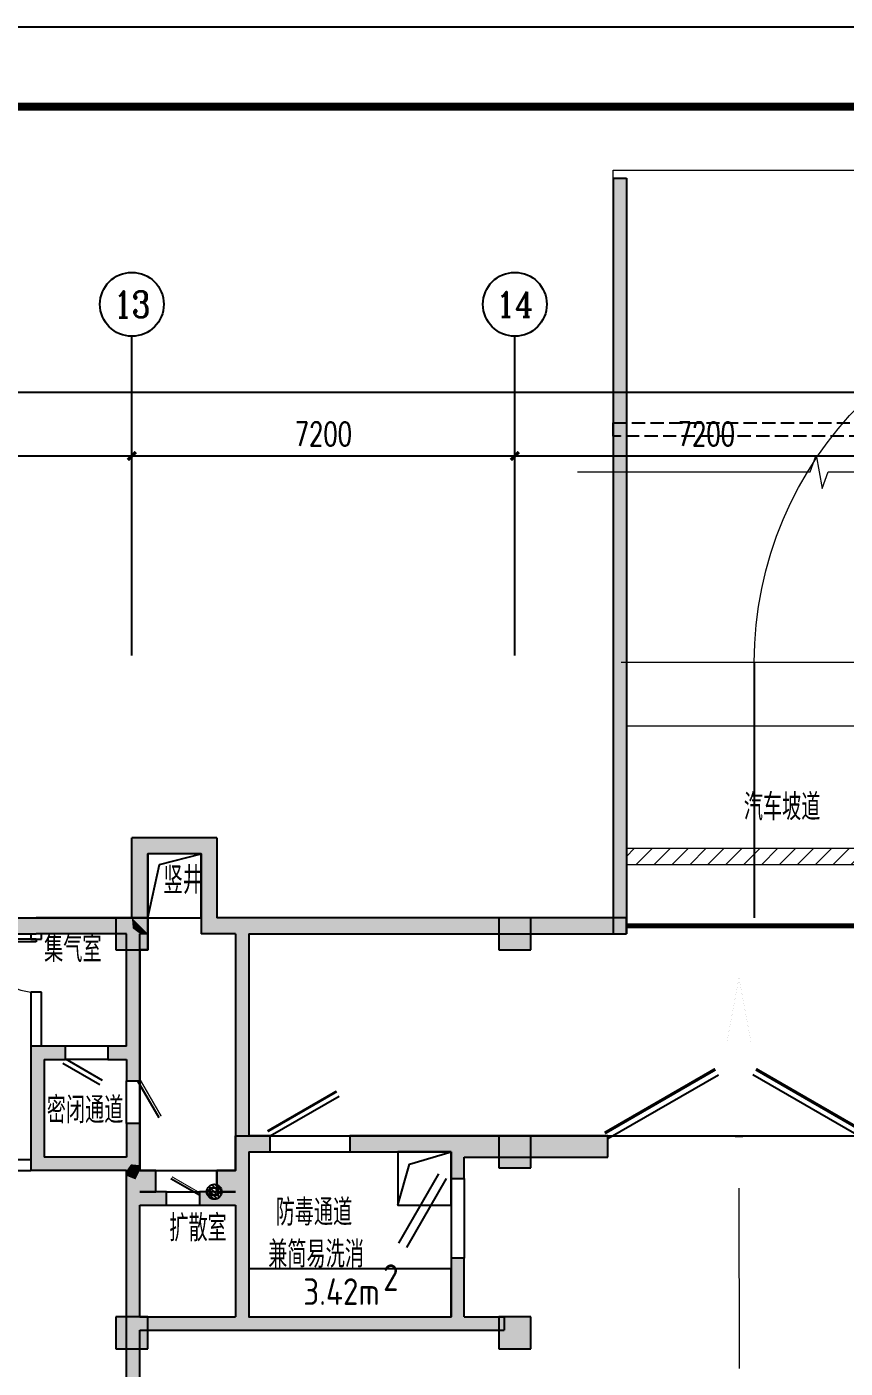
# Model space of a CAD drawing. Extents: x -70335 to 1144202, y 0 to 1100440.
# Drawn here: x 279267 to 294651, y 1000392 to 1025602 of the extents above; entities that cross this region are included whole.
import ezdxf
from ezdxf.enums import TextEntityAlignment as Align

# ---------------------------------------------------------------- set-up
doc = ezdxf.new("R2010")
doc.units = 0
doc.header["$LTSCALE"] = 1000
doc.linetypes.add('__DASH', pattern=[0.35, 0.25, -0.1])
doc.linetypes.add('DASH', pattern=[0.35, 0.25, -0.1])
for name, color, linetype in [('2-房间名称', 7, 'Continuous'), ('3-建筑', 7, 'Continuous'), ('3-淡显', 8, 'Continuous'), ('AXIS_TEXT', 7, 'Continuous'), ('BTTK', 7, 'Continuous'), ('PUB_HATCH', 8, 'Continuous'), ('PUB_TITLE', 4, 'Continuous'), ('公用-影线', 8, 'Continuous'), ('建筑-墙体', 2, 'Continuous'), ('建筑-柱子', 2, 'Continuous'), ('改过图层标记', 3, 'Continuous'), ('覆土', 7, 'Continuous')]:
    doc.layers.add(name, color=color, linetype=linetype)
doc.layers.add('3-深度淡显', color=252, linetype='Continuous', lineweight=0)
doc.styles.add('_TCH_AXIS', font='COMPLEX', dxfattribs={"bigfont": 'GBCBIG'})
doc.styles.add('_TCH_DIM_T3', font='SIMPLEX', dxfattribs={"width": 0.705882, "bigfont": 'GBCBIG'})
doc.styles.add('COMPLEX', font='COMPLEX')
doc.styles.add('HZ(TK)', font='geniso.shx', dxfattribs={"width": 0.9, "bigfont": 'hztxt.shx'})
doc.styles.get("Standard").update_dxf_attribs({"font": 'gbenor.shx', "bigfont": 'gbcbig.shx'})
doc.dimstyles.new('_TCH_ARCH&&150', dxfattribs={"dimtxt": 446.25, "dimasz": 150, "dimexe": 375, "dimexo": 450, "dimgap": 189.375, "dimtad": 1, "dimdec": 0, "dimzin": 0, "dimdsep": 46, "dimtxsty": '_TCH_DIM_T3', "dimblk": 'ARCHTICK', "dimcen": 0.09, "dimclrt": 7, "dimazin": 2, "dimtfac": 1, "dimtdec": 0, "dimtix": 1, "dimtmove": 2, "dimatfit": 3, "dimfxl": 1, "dimtolj": 1, "dimtzin": 0, "dimarcsym": 0})

# ---------------------------------------------------------------- blocks, each defined once
blk = doc.blocks.new('vhtemplate_2019年新竖式图框_A1_1_2', base_point=(-420.5, 0))
at = {"layer": 'PUB_TITLE', "color": 7}
blk.add_lwpolyline([(-420.5, 594), (841, 594), (841, 0), (-420.5, 0)], close=True, dxfattribs=at)
at = {"layer": 'PUB_TITLE', "const_width": 1}
blk.add_lwpolyline([(-395.5, 10), (831, 10), (831, 584), (-395.5, 584)], close=True, dxfattribs=at)
at = {"layer": 'BTTK', "color": 4, "style": 'HZ(TK)', "width": 0.9}
for tag, p in [('合作单位', (796, 511.5)), ('建设单位', (796, 209.5)), ('工程名称', (796, 176.5)), ('子项名称', (806, 160)), ('图纸名称', (796, 141))]:
    blk.add_attdef(tag, text='', height=3.5, dxfattribs=at).set_placement(p, align=Align.MIDDLE_CENTER)
for tag, p in [('注册证书号', (808.5, 279)), ('注册印章号', (808.5, 271)), ('设计号', (806, 193)), ('图别', (789.75, 34)), ('图号', (822.25, 34)), ('版本号', (789.75, 26)), ('日期', (822.25, 26))]:
    blk.add_attdef(tag, text='', height=3.5, dxfattribs=at).set_placement(p, align=Align.MIDDLE)
blk = doc.blocks.new('_ArchTick')
at = {"color": 0, "linetype": 'ByBlock', "const_width": 0.4}
blk.add_lwpolyline([(-0.5, -0.5), (0.5, 0.5)], dxfattribs=at)
blk = doc.blocks.new('*D2883')
at = {"layer": '3-建筑', "color": 0, "lineweight": -2, "transparency": 16777216}
for p, q in [((288442, 1014237), (288442, 1017912)), ((295642, 1014237), (295642, 1017912)), ((288442, 1017537), (295642, 1017537))]:
    blk.add_line(p, q, dxfattribs=at)
at = {"layer": 'Defpoints', "color": 0, "transparency": 16777216}
for p in [(295642, 1017537), (288442, 1013787), (295642, 1013787)]:
    blk.add_point(p, dxfattribs=at)
at = {"layer": '3-建筑', "color": 0, "lineweight": -2, "transparency": 16777216, "xscale": 150, "yscale": 150, "zscale": 150, "rotation": 180}
blk.add_blockref('_ArchTick', (288442, 1017537), dxfattribs=at)
at = {"layer": '3-建筑', "color": 0, "lineweight": -2, "transparency": 16777216, "xscale": 150, "yscale": 150, "zscale": 150}
blk.add_blockref('_ArchTick', (295642, 1017537), dxfattribs=at)
at = {"layer": '3-建筑', "color": 7, "transparency": 16777216, "insert": (292042, 1017950), "char_height": 446.2, "attachment_point": 5, "style": '_TCH_DIM_T3'}
blk.add_mtext('\\A1;7200', dxfattribs=at)
blk = doc.blocks.new('_FZH')
blk.add_lwpolyline([(-0.5, -0.5), (0.5, -0.5), (0.5, 0.5), (-0.5, 0.5)], close=True)
at = {"layer": 'PUB_HATCH'}
blk.add_solid([(-0.5, -0.5), (0.5, -0.5), (-0.5, 0.5), (0.5, 0.5)], dxfattribs=at)
blk = doc.blocks.new('A$C10362422')
h = blk.add_hatch()
h.set_pattern_fill('ANSI31', color=256, scale=150, angle=90)
h.set_pattern_definition([(135, (-3252770.88, -12604415.4), (-168.3798023, -168.3798023), [])])
h.paths.add_polyline_path([(12573, 4926), (12573, 4626), (7773, 4626), (7773, 4926)])
at = {"layer": '公用-影线'}
for points in [[(12573, 17526), (12573, 3326), (12823, 3326), (12823, 17526)], [(-23607, 12676), (3273, 12676), (3273, 12926), (-23607, 12926)], [(7523, 3626), (7773, 3626), (7773, 8676), (7523, 8676)]]:
    blk.add_hatch(color=256, dxfattribs=at).paths.add_polyline_path(points)
h = blk.add_hatch(color=256, dxfattribs=at)
edge = h.paths.add_edge_path()
edge.add_line((6780, 10826), (6918, 10612))
edge.add_line((6918, 10612), (6917, 10613))
edge.add_line((6917, 10613), (7132, 10742))
edge.add_arc((3273, 8426), 4500, 30.9638, 90)
edge.add_line((3273, 12926), (3273, 12676))
edge.add_arc((3273, 8426), 4250, 34.3819, 90, ccw=False)
h = blk.add_hatch(color=256, dxfattribs=at)
edge = h.paths.add_edge_path()
edge.add_line((6917, 10613), (7073, 10330))
edge.add_arc((3273, 8426), 4250, 0, 26.6047, ccw=False)
edge.add_line((7523, 8426), (7773, 8426))
edge.add_arc((3273, 8426), 4500, 0, 30.9638)
edge.add_line((7132, 10742), (6917, 10613))
for p, q in [((3273, 12926), (3273, 17426)), ((2183, 12926), (3273, 12926)), ((2503, 12676), (3273, 12676)), ((7773, 8426), (12673, 8426)), ((7773, 7226), (12573, 7226))]:
    blk.add_line(p, q)
blk.add_lwpolyline([(12673, 12676), (12823, 12676), (12823, 17676), (-23858, 17676), (-23858, 12676), (3273, 12676)])
blk.add_lwpolyline([(12573, 4926), (12573, 4626), (7773, 4626), (7773, 4926)], close=True)
blk.add_arc((3273, 8426), 6900, 0, 90)
at = {"layer": '建筑-墙体'}
for p, q in [((12573, 17526), (12573, 3326)), ((12823, 17526), (12573, 17526)), ((12823, 17526), (12823, 3326)), ((-23858, 12926), (3273, 12926)), ((-23858, 12676), (3273, 12676)), ((7523, 9376), (7523, 3626)), ((7773, 8426), (7773, 3626)), ((12823, 3326), (12573, 3326))]:
    blk.add_line(p, q, dxfattribs=at)
for radius, start, end in [(4500, 30.9638, 90), (4250, 34.3819, 90), (4250, 0, 34.3819), (4500, 0, 30.9638)]:
    blk.add_arc((3273, 8426), radius, start, end, dxfattribs=at)
at = {"layer": '覆土'}
blk.add_line((10173, 8426), (10173, 3626), dxfattribs=at)
at = {"layer": '覆土', "linetype": '__DASH'}
blk.add_lwpolyline([(2888, 12676), (12823, 12676), (12823, 12926), (3097, 12926)], close=True, dxfattribs=at)
at = {"layer": '建筑-柱子', "xscale": 600, "yscale": 600, "zscale": 600, "rotation": 90}
blk.add_blockref('_FZH', (7473, 3326), dxfattribs=at)
blk = doc.blocks.new('$TwtSys$00000329')
for p, q in [((35, -87, 0), (-87, 35, 0)), ((66, -66, 0), (-67, 67, 0)), ((87, -32, 0), (-33, 88, 0)), ((92, 12, 0), (11, 92, 0)), ((-8, -94, 0), (-92, -10, 0))]:
    blk.add_line(p, q)
at = {"elevation": 0}
blk.add_lwpolyline([(-51, 48), (45, 48), (45, -42), (-51, -42)], close=True, dxfattribs=at)
blk.add_circle((0, 0, 0), 93.9)
blk = doc.blocks.new('$DorLib2D$00000001')
for p, q in [((0.45, 0.975), (0.5, 0.975)), ((0.45, 0), (0.45, 0.975)), ((0.5, 0), (0.5, 0.975)), ((0.5, 0), (0.45, 0))]:
    blk.add_line(p, q)
at = {"lineweight": 13}
blk.add_arc((0.475, 0), 0.975, 91.4693, 180, dxfattribs=at)
blk = doc.blocks.new('$DorLib2D$00000193')
at = {"color": 0}
blk.add_line((-0.5, 0.1), (0.366, 0.6), dxfattribs=at)
at = {"color": 0, "const_width": 0.0333}
blk.add_lwpolyline([(-0.533, 0.158), (0.333, 0.658)], dxfattribs=at)
blk = doc.blocks.new('$DorLib2D$00000180')
at = {"color": 0}
for p, q in [((-0.557, 0.242), (0.309, 0.742)), ((-0.5, 0.143), (0.366, 0.643))]:
    blk.add_line(p, q, dxfattribs=at)
blk = doc.blocks.new('*D2851')
at = {"layer": '3-建筑', "color": 0, "lineweight": -2, "transparency": 16777216}
for p, q in [((274042, 1014237), (274042, 1017912)), ((281242, 1014237), (281242, 1017912)), ((274042, 1017537), (281242, 1017537))]:
    blk.add_line(p, q, dxfattribs=at)
at = {"layer": 'Defpoints', "color": 0, "transparency": 16777216}
for p in [(281242, 1017537), (274042, 1013787), (281242, 1013787)]:
    blk.add_point(p, dxfattribs=at)
at = {"layer": '3-建筑', "color": 0, "lineweight": -2, "transparency": 16777216, "xscale": 150, "yscale": 150, "zscale": 150, "rotation": 180}
blk.add_blockref('_ArchTick', (274042, 1017537), dxfattribs=at)
at = {"layer": '3-建筑', "color": 0, "lineweight": -2, "transparency": 16777216, "xscale": 150, "yscale": 150, "zscale": 150}
blk.add_blockref('_ArchTick', (281242, 1017537), dxfattribs=at)
at = {"layer": '3-建筑', "color": 7, "transparency": 16777216, "insert": (277642, 1017950), "char_height": 446.2, "attachment_point": 5, "style": '_TCH_DIM_T3'}
blk.add_mtext('\\A1;7200', dxfattribs=at)
blk = doc.blocks.new('*D2852')
at = {"layer": '3-建筑', "color": 0, "lineweight": -2, "transparency": 16777216}
for p, q in [((281242, 1014237), (281242, 1017912)), ((288442, 1014237), (288442, 1017912)), ((281242, 1017537), (288442, 1017537))]:
    blk.add_line(p, q, dxfattribs=at)
at = {"layer": 'Defpoints', "color": 0, "transparency": 16777216}
for p in [(288442, 1017537), (281242, 1013787), (288442, 1013787)]:
    blk.add_point(p, dxfattribs=at)
at = {"layer": '3-建筑', "color": 0, "lineweight": -2, "transparency": 16777216, "xscale": 150, "yscale": 150, "zscale": 150, "rotation": 180}
blk.add_blockref('_ArchTick', (281242, 1017537), dxfattribs=at)
at = {"layer": '3-建筑', "color": 0, "lineweight": -2, "transparency": 16777216, "xscale": 150, "yscale": 150, "zscale": 150}
blk.add_blockref('_ArchTick', (288442, 1017537), dxfattribs=at)
at = {"layer": '3-建筑', "color": 7, "transparency": 16777216, "insert": (284842, 1017950), "char_height": 446.2, "attachment_point": 5, "style": '_TCH_DIM_T3'}
blk.add_mtext('\\A1;7200', dxfattribs=at)
blk = doc.blocks.new('*D2853')
at = {"layer": '3-建筑', "color": 0, "lineweight": -2, "transparency": 16777216}
for p, q in [((288442, 1014237), (288442, 1017912)), ((295642, 1014237), (295642, 1017912)), ((288442, 1017537), (295642, 1017537))]:
    blk.add_line(p, q, dxfattribs=at)
at = {"layer": 'Defpoints', "color": 0, "transparency": 16777216}
for p in [(295642, 1017537), (288442, 1013787), (295642, 1013787)]:
    blk.add_point(p, dxfattribs=at)
at = {"layer": '3-建筑', "color": 0, "lineweight": -2, "transparency": 16777216, "xscale": 150, "yscale": 150, "zscale": 150, "rotation": 180}
blk.add_blockref('_ArchTick', (288442, 1017537), dxfattribs=at)
at = {"layer": '3-建筑', "color": 0, "lineweight": -2, "transparency": 16777216, "xscale": 150, "yscale": 150, "zscale": 150}
blk.add_blockref('_ArchTick', (295642, 1017537), dxfattribs=at)
at = {"layer": '3-建筑', "color": 7, "transparency": 16777216, "insert": (292042, 1017950), "char_height": 446.2, "attachment_point": 5, "style": '_TCH_DIM_T3'}
blk.add_mtext('\\A1;7200', dxfattribs=at)
blk = doc.blocks.new('_AXISO')
blk.add_circle((0, 0), 0.5)
at = {"layer": 'AXIS_TEXT', "style": 'COMPLEX', "width": 1.041667}
blk.add_attdef('A', text='', height=0.56, dxfattribs=at).set_placement((-0.25, -0.28), (0.25, -0.28), align=Align.FIT)
blk = doc.blocks.new('*D2881')
at = {"layer": '3-建筑', "color": 0, "lineweight": -2, "transparency": 16777216}
for p, q in [((200042, 1014237), (200042, 1019112)), ((339042, 1014237), (339042, 1019112)), ((200042, 1018737), (339042, 1018737))]:
    blk.add_line(p, q, dxfattribs=at)
at = {"layer": 'Defpoints', "color": 0, "transparency": 16777216}
for p in [(339042, 1018737), (200042, 1013787), (339042, 1013787)]:
    blk.add_point(p, dxfattribs=at)
at = {"layer": '3-建筑', "color": 0, "lineweight": -2, "transparency": 16777216, "xscale": 150, "yscale": 150, "zscale": 150, "rotation": 180}
blk.add_blockref('_ArchTick', (200042, 1018737), dxfattribs=at)
at = {"layer": '3-建筑', "color": 0, "lineweight": -2, "transparency": 16777216, "xscale": 150, "yscale": 150, "zscale": 150}
blk.add_blockref('_ArchTick', (339042, 1018737), dxfattribs=at)
at = {"layer": '3-建筑', "color": 7, "transparency": 16777216, "insert": (269542, 1019150), "char_height": 446.2, "attachment_point": 5, "style": '_TCH_DIM_T3'}
blk.add_mtext('\\A1;139000', dxfattribs=at)
blk = doc.blocks.new('$DorLib2D$00000207')
at = {"color": 0}
for p, q in [((-0.5, 0.0313), (-0.067, 0.2813)), ((0.5, 0.0313), (0.067, 0.2813))]:
    blk.add_line(p, q, dxfattribs=at)
at = {"color": 0, "const_width": 0.0125}
for points in [[(-0.5125, 0.0529), (-0.0795, 0.3029)], [(0.5125, 0.0529), (0.0795, 0.3029)]]:
    blk.add_lwpolyline(points, dxfattribs=at)
blk = doc.blocks.new('$DorLib2D$00000213')
at = {"color": 0, "linetype": 'DASH', "const_width": 0.02}
blk.add_lwpolyline([(0.5, 0), (-0.5, 0)], dxfattribs=at)

msp = doc.modelspace()

# ---------------------------------------------------------------- hatches: boundary and pattern name
at = {"layer": '3-淡显'}
for color, points in [(7, [(282541.7, 1010056.6), (282841.7, 1010356.6), (281241.7, 1010356.6), (281541.7, 1010056.6)]), (7, [(281241.7, 1008856.6), (281541.7, 1008556.6), (281541.7, 1010056.6), (281241.7, 1010356.6)]), (7, [(282841.7, 1010356.6), (282541.7, 1010056.6), (282541.7, 1008556.6), (282841.7, 1008856.6)]), (256, [(275241.7, 1008856.6), (275241.7, 1008556.6), (279441.7, 1008556.6), (279441.7, 1008856.6)]), (256, [(281258.4, 1008656.6), (281241.7, 1008856.6), (279441.7, 1008856.6), (279441.7, 1008556.6), (281141.7, 1008556.6)]), (7, [(281541.7, 1008556.6), (281241.7, 1008856.6), (281258.4, 1008656.6), (281391.7, 1008556.6)]), (7, [(283308.4, 1008656.6), (283291.7, 1008856.6), (282841.7, 1008856.6), (282541.7, 1008556.6), (283191.7, 1008556.6)]), (256, [(283441.7, 1008556.6), (290541.7, 1008556.6), (290541.7, 1008856.6), (283291.7, 1008856.6), (283308.4, 1008656.6)]), (256, [(281225, 1006310.2), (281391.7, 1006293.5), (281391.7, 1008556.6), (281258.4, 1008656.6), (281141.7, 1008556.6), (281141.7, 1006443.5)]), (256, [(283308.4, 1008656.6), (283191.7, 1008556.6), (283191.7, 1004656.6), (283358.4, 1004623.3), (283441.7, 1004756.6), (283441.7, 1008556.6)]), (256, [(279591.7, 1006193.5), (279341.7, 1006443.5), (279341.7, 1004106.6), (279591.7, 1004356.6)]), (256, [(279591.7, 1006193.5), (279991.7, 1006193.5), (279991.7, 1006443.5), (279341.7, 1006443.5)]), (256, [(281141.7, 1006443.5), (280791.7, 1006443.5), (280791.7, 1006193.5), (281141.7, 1006193.5), (281225, 1006310.2)]), (256, [(281141.7, 1006193.5), (281141.7, 1005793.5), (281391.7, 1005793.5), (281391.7, 1006293.5), (281225, 1006310.2)]), (256, [(281391.7, 1004206.6), (281391.7, 1004993.5), (281141.7, 1004993.5), (281141.7, 1004356.6), (281225, 1004223.3)]), (256, [(283358.4, 1004623.3), (283191.7, 1004656.6), (283191.7, 1004106.6), (283275, 1003940), (283441.7, 1004006.6), (283441.7, 1004456.6)]), (256, [(283441.7, 1004456.6), (283841.7, 1004456.6), (283841.7, 1004756.6), (283441.7, 1004756.6), (283358.4, 1004623.3)]), (256, [(287366.7, 1004756.6), (285341.7, 1004756.6), (285341.7, 1004456.6), (287241.7, 1004456.6), (287366.7, 1004523.3)]), (256, [(287491.7, 1004356.6), (290191.7, 1004356.6), (290191.7, 1004756.6), (287366.7, 1004756.6), (287366.7, 1004523.3)]), (256, [(287241.7, 1004456.6), (287241.7, 1003956.6), (287491.7, 1003956.6), (287491.7, 1004356.6), (287366.7, 1004523.3)]), (256, [(281225, 1004223.3), (281141.7, 1004356.6), (279591.7, 1004356.6), (279341.7, 1004106.6), (281141.7, 1004106.6)]), (256, [(281308.4, 1003940), (281391.7, 1004106.6), (281391.7, 1004206.6), (281225, 1004223.3), (281141.7, 1004106.6), (281141.7, 1004006.6)]), (256, [(281308.4, 1003573.3), (281391.7, 1003706.6), (281308.4, 1003940), (281141.7, 1004006.6), (281141.7, 1003556.6)]), (256, [(281391.7, 1003706.6), (281691.7, 1003706.6), (281691.7, 1004106.6), (281391.7, 1004106.6), (281308.4, 1003940)]), (256, [(283191.7, 1004106.6), (282841.7, 1004106.6), (282841.7, 1003706.6), (283191.7, 1003706.6), (283275, 1003940)]), (256, [(283275, 1003940), (283191.7, 1003706.6), (283275, 1003573.3), (283441.7, 1003556.6), (283441.7, 1004006.6)]), (256, [(281391.7, 1003456.6), (281891.7, 1003456.6), (281891.7, 1003706.6), (281391.7, 1003706.6), (281308.4, 1003573.3)]), (256, [(283191.7, 1003706.6), (282511.7, 1003706.6), (282511.7, 1003456.6), (283191.7, 1003456.6), (283275, 1003573.3)]), (256, [(281308.4, 1001240), (281391.7, 1001356.6), (281391.7, 1003456.6), (281308.4, 1003573.3), (281141.7, 1003556.6), (281141.7, 1001256.6)]), (256, [(283275, 1003573.3), (283191.7, 1003456.6), (283191.7, 1001356.6), (283308.4, 1001273.3), (283441.7, 1001356.6), (283441.7, 1003556.6)]), (256, [(287491.7, 1001356.6), (287491.7, 1002456.6), (287241.7, 1002456.6), (287241.7, 1001356.6), (287366.7, 1001273.3)]), (256, [(281308.4, 1001240), (281391.7, 1001106.6), (283291.7, 1001106.6), (283308.4, 1001273.3), (283191.7, 1001356.6), (281391.7, 1001356.6)]), (256, [(283308.4, 1001273.3), (283291.7, 1001106.6), (287366.7, 1001106.6), (287366.7, 1001273.3), (287241.7, 1001356.6), (283441.7, 1001356.6)]), (256, [(287366.7, 1001273.3), (287366.7, 1001106.6), (288241.7, 1001106.6), (288241.7, 1001356.6), (287491.7, 1001356.6)]), (256, [(281141.7, 994656.6), (281391.7, 994656.6), (281391.7, 1001106.6), (281308.4, 1001240), (281141.7, 1001256.6)])]:
    msp.add_hatch(color=color, dxfattribs=at).paths.add_polyline_path(points)
h = msp.add_hatch(color=256, dxfattribs=at)
h.dxf.hatch_style = 1
h.paths.add_polyline_path([(281541.7, 1008856.6), (280941.7, 1008856.6), (280941.7, 1008256.6), (281541.7, 1008256.6)])
h = msp.add_hatch(color=256, dxfattribs=at)
h.dxf.hatch_style = 1
h.paths.add_polyline_path([(288741.7, 1008856.6), (288141.7, 1008856.6), (288141.7, 1008256.6), (288741.7, 1008256.6)])
h = msp.add_hatch(color=256, dxfattribs=at)
h.dxf.hatch_style = 1
h.paths.add_polyline_path([(288741.7, 1004756.7), (288141.7, 1004756.7), (288141.7, 1004156.7), (288741.7, 1004156.7)])
h = msp.add_hatch(color=256, dxfattribs=at)
h.dxf.hatch_style = 1
h.paths.add_polyline_path([(281541.7, 1001356.6), (280941.7, 1001356.6), (280941.7, 1000756.6), (281541.7, 1000756.6)])
h = msp.add_hatch(color=256, dxfattribs=at)
h.dxf.hatch_style = 1
h.paths.add_polyline_path([(288741.7, 1001356.6), (288141.7, 1001356.6), (288141.7, 1000756.6), (288741.7, 1000756.6)])

# ---------------------------------------------------------------- linework, layer by layer
at = {"layer": '2-房间名称'}
msp.add_line((282841.7, 1003706.6), (282841.7, 1004106.6), dxfattribs=at)
for points in [[(286241.7, 1003456.6), (286461.3, 1004227.1), (287241.7, 1004456.6)], [(287241.7, 1004456.6), (286241.7, 1004456.6), (286241.7, 1003456.6), (287241.7, 1003456.6), (287241.7, 1004456.6)]]:
    msp.add_lwpolyline(points, dxfattribs=at)
msp.add_lwpolyline([(287241.7, 1002256.6), (283441.7, 1002256.6), (283441.7, 1001356.6), (287241.7, 1001356.6)], close=True, dxfattribs=at)
at = {"layer": '3-建筑'}
for p, q in [((281241.7, 1013787.3), (281241.7, 1019787.3)), ((288441.7, 1013787.3), (288441.7, 1019787.3)), ((282841.7, 1010356.6), (281241.7, 1010356.6)), ((281241.7, 1008856.6), (281241.7, 1010356.6)), ((282841.7, 1010356.6), (282841.7, 1008856.6)), ((282541.7, 1010056.6), (281541.7, 1010056.6)), ((281541.7, 1008556.6), (281541.7, 1010056.6)), ((282541.7, 1010056.6), (282541.7, 1008556.6)), ((275241.7, 1008856.6), (279441.7, 1008856.6)), ((281241.7, 1008856.6), (279441.7, 1008856.6)), ((281241.7, 1008856.6), (281241.7, 1008856.6)), ((283291.7, 1008856.6), (282841.7, 1008856.6)), ((290541.7, 1008856.6), (283291.7, 1008856.6)), ((290541.7, 1008556.6), (290541.7, 1008856.6)), ((275241.7, 1008556.6), (279441.7, 1008556.6)), ((279341.7, 1008556.6), (279341.7, 1008456.6)), ((279341.7, 1008456.6), (279541.7, 1008456.6)), ((281141.7, 1008556.6), (279441.7, 1008556.6)), ((279541.7, 1008456.6), (279541.7, 1008556.6)), ((281141.7, 1006443.5), (281141.7, 1008556.6)), ((281391.7, 1006293.5), (281391.7, 1008556.6)), ((281541.7, 1008556.6), (281391.7, 1008556.6)), ((283191.7, 1008556.6), (282541.7, 1008556.6)), ((283191.7, 1008556.6), (283191.7, 1004656.6)), ((283441.7, 1008556.6), (283441.7, 1004756.6)), ((283441.7, 1008556.6), (290541.7, 1008556.6)), ((279541.7, 1007456.6), (279341.7, 1007456.6)), ((279341.7, 1007456.6), (279341.7, 1006443.5)), ((279541.7, 1006443.5), (279541.7, 1007456.6)), ((279341.7, 1006443.5), (279341.7, 1004106.6)), ((279991.7, 1006443.5), (279341.7, 1006443.5)), ((280791.7, 1006443.5), (279991.7, 1006443.5)), ((279991.7, 1006193.5), (279991.7, 1006443.5)), ((281141.7, 1006443.5), (280791.7, 1006443.5)), ((280791.7, 1006443.5), (280791.7, 1006193.5)), ((279591.7, 1006193.5), (279591.7, 1004356.6)), ((279591.7, 1006193.5), (279991.7, 1006193.5)), ((280791.7, 1006193.5), (279991.7, 1006193.5)), ((280791.7, 1006193.5), (281141.7, 1006193.5)), ((281141.7, 1006193.5), (281141.7, 1005793.5)), ((281391.7, 1005793.5), (281391.7, 1006293.5)), ((281141.7, 1005793.5), (281391.7, 1005793.5)), ((281141.7, 1004993.5), (281141.7, 1005793.5)), ((281391.7, 1004993.5), (281391.7, 1005793.5)), ((281391.7, 1004993.5), (281141.7, 1004993.5)), ((281141.7, 1004993.5), (281141.7, 1004356.6)), ((281391.7, 1004206.6), (281391.7, 1004993.5)), ((283191.7, 1004656.6), (283191.7, 1004106.6)), ((283841.7, 1004756.6), (283441.7, 1004756.6)), ((283841.7, 1004756.6), (285341.7, 1004756.6)), ((283841.7, 1004456.6), (283841.7, 1004756.6)), ((287366.7, 1004756.6), (285341.7, 1004756.6)), ((285341.7, 1004756.6), (285341.7, 1004456.6)), ((290191.7, 1004756.6), (287366.7, 1004756.6)), ((290191.7, 1004356.6), (290191.7, 1004756.6)), ((283441.7, 1004456.6), (283441.7, 1004006.6)), ((283441.7, 1004456.6), (283841.7, 1004456.6)), ((283841.7, 1004456.6), (285341.7, 1004456.6)), ((285341.7, 1004456.6), (287241.7, 1004456.6)), ((287241.7, 1004456.6), (287241.7, 1003956.6)), ((279341.7, 1004306.6), (277091.7, 1004306.6)), ((281141.7, 1004356.6), (279591.7, 1004356.6)), ((281391.7, 1004106.6), (281391.7, 1004206.6)), ((287491.7, 1003956.6), (287491.7, 1004356.6)), ((287491.7, 1004356.6), (290191.7, 1004356.6)), ((277091.7, 1004106.6), (279341.7, 1004106.6)), ((281141.7, 1004106.6), (279341.7, 1004106.6)), ((281141.7, 1004006.6), (281141.7, 1004106.6)), ((281141.7, 1003556.6), (281141.7, 1004006.6)), ((281691.7, 1004106.6), (281391.7, 1004106.6)), ((281691.7, 1003706.6), (281691.7, 1004106.6)), ((283191.7, 1004106.6), (282841.7, 1004106.6)), ((282841.7, 1004106.6), (282841.7, 1003706.6)), ((283441.7, 1004006.6), (283441.7, 1003556.6)), ((287241.7, 1003956.6), (287241.7, 1002456.6)), ((287241.7, 1003956.6), (287491.7, 1003956.6)), ((287491.7, 1003956.6), (287491.7, 1002456.6)), ((281391.7, 1003706.6), (281391.7, 1003706.6)), ((281891.7, 1003706.6), (281391.7, 1003706.6)), ((281391.7, 1003706.6), (281691.7, 1003706.6)), ((281891.7, 1003706.6), (282511.7, 1003706.6)), ((281891.7, 1003456.6), (281891.7, 1003706.6)), ((283191.7, 1003706.6), (282511.7, 1003706.6)), ((282511.7, 1003706.6), (282511.7, 1003456.6)), ((282841.7, 1003706.6), (283191.7, 1003706.6)), ((283191.7, 1003706.6), (283191.7, 1003706.6)), ((281141.7, 1001256.6), (281141.7, 1003556.6)), ((281391.7, 1001356.6), (281391.7, 1003456.6)), ((281391.7, 1003456.6), (281891.7, 1003456.6)), ((281891.7, 1003456.6), (282511.7, 1003456.6)), ((282511.7, 1003456.6), (283191.7, 1003456.6)), ((283191.7, 1003456.6), (283191.7, 1001356.6)), ((283441.7, 1003556.6), (283441.7, 1001356.6)), ((287491.7, 1002456.6), (287241.7, 1002456.6)), ((287241.7, 1002456.6), (287241.7, 1001356.6)), ((287491.7, 1001356.6), (287491.7, 1002456.6)), ((281391.7, 1001356.6), (283191.7, 1001356.6)), ((283441.7, 1001356.6), (287241.7, 1001356.6)), ((287491.7, 1001356.6), (288241.7, 1001356.6)), ((288241.7, 1001356.6), (288241.7, 1001106.6)), ((281141.7, 994656.6), (281141.7, 1001256.6)), ((281391.7, 1001106.6), (283291.7, 1001106.6)), ((281391.7, 994656.6), (281391.7, 1001106.6)), ((283291.7, 1001106.6), (287366.7, 1001106.6)), ((287366.7, 1001106.6), (288241.7, 1001106.6))]:
    msp.add_line(p, q, dxfattribs=at)
at = {"layer": '3-淡显'}
for p, q in [((281541.7, 1008856.6), (280941.7, 1008856.6)), ((280941.7, 1008856.6), (280941.7, 1008256.6)), ((281541.7, 1008256.6), (281541.7, 1008856.6)), ((288741.7, 1008856.6), (288141.7, 1008856.6)), ((288141.7, 1008856.6), (288141.7, 1008256.6)), ((288741.7, 1008256.6), (288741.7, 1008856.6)), ((280941.7, 1008256.6), (281541.7, 1008256.6)), ((288141.7, 1008256.6), (288741.7, 1008256.6)), ((288741.7, 1004756.7), (288141.7, 1004756.7)), ((288141.7, 1004756.7), (288141.7, 1004156.7)), ((288741.7, 1004156.7), (288741.7, 1004756.7)), ((288141.7, 1004156.7), (288741.7, 1004156.7)), ((281541.7, 1001356.6), (280941.7, 1001356.6)), ((280941.7, 1001356.6), (280941.7, 1000756.6)), ((281541.7, 1000756.6), (281541.7, 1001356.6)), ((288741.7, 1001356.6), (288141.7, 1001356.6)), ((288141.7, 1001356.6), (288141.7, 1000756.6)), ((288741.7, 1000756.6), (288741.7, 1001356.6)), ((280941.7, 1000756.6), (281541.7, 1000756.6)), ((288141.7, 1000756.6), (288741.7, 1000756.6))]:
    msp.add_line(p, q, dxfattribs=at)
at = {"layer": '3-淡显', "color": 7}
msp.add_lwpolyline([(281541.7, 1008856.6), (282541.7, 1008856.6), (282541.7, 1010056.6), (281541.7, 1010056.6)], close=True, dxfattribs=at)
msp.add_lwpolyline([(281541.7, 1008856.6), (281760.6, 1009860), (282541.7, 1010056.6)], dxfattribs=at)
at = {"layer": '3-淡显'}
msp.add_lwpolyline([(267491.7, 1008856.6), (281541.7, 1008856.6), (281541.7, 1008256.6), (281391.7, 1008256.6), (281391.7, 1004106.6), (283191.7, 1004106.6), (283191.7, 1004756.6), (285341.7, 1004756.6), (295691.7, 1004756.6), (295691.7, 1008856.6), (299591.7, 1008856.6), (299591.7, 1001356.6), (295941.7, 1001356.6), (295941.7, 994856.6)], dxfattribs=at)
at = {"layer": '3-深度淡显'}
for points in [[(289616.2, 1017238.3), (293992.7, 1017238.3), (294107.4, 1017553.3), (294218.5, 1016923.3), (294330.2, 1017238.3), (298706.8, 1017238.3)], [(292654.7, 1003773.2), (292655.7, 1000386.5)]]:
    msp.add_lwpolyline(points, dxfattribs=at)
at = {"layer": '3-深度淡显', "const_width": 0.75}
msp.add_lwpolyline([(292729.7, 1004727.6), (292579.7, 1004727.6), (292579.7, 1006527.6), (292429.7, 1006527.6), (292654.7, 1007727.6), (292879.7, 1006527.6), (292729.7, 1006527.6), (292729.7, 1004727.6)], dxfattribs=at)

# ---------------------------------------------------------------- block references
at = {"layer": '2-房间名称', "xscale": 1.5, "yscale": 1.5, "zscale": 1.5}
msp.add_blockref('$TwtSys$00000329', (282791.7, 1003706.6), dxfattribs=at)
at = {"layer": '3-建筑'}
ref = msp.add_blockref('_AXISO', (281241.7, 1020387.3), dxfattribs=dict(at, xscale=1200, yscale=1200, zscale=1200))
ref.add_attrib('A', '13', dxfattribs={"layer": 'AXIS_TEXT', "height": 492.67, "style": '_TCH_AXIS'}).set_placement((280901.5, 1020141), (281581.9, 1020141), align=Align.FIT)
ref = msp.add_blockref('_AXISO', (288441.7, 1020387.3), dxfattribs=dict(at, xscale=1200, yscale=1200, zscale=1200))
ref.add_attrib('A', '14', dxfattribs={"layer": 'AXIS_TEXT', "height": 471.11, "style": '_TCH_AXIS'}).set_placement((288094, 1020151.7), (288789.4, 1020151.7), align=Align.FIT)
for name, p, xscale, yscale, zscale, rotation in [('$DorLib2D$00000213', (292941.7, 1008706.6), -4800, 4800, 300, 180.0000000001458), ('$DorLib2D$00000001', (279441.7, 1007956.6), -1000, -1000, 200, 270), ('$DorLib2D$00000180', (280391.7, 1006318.5), -800, 800, -800, 180), ('$DorLib2D$00000207', (292591.7, 1004556.6), -4800, -4800, -4800, 180.0000082215213), ('$DorLib2D$00000193', (281266.7, 1005393.5), -800, -800, -800, 89.99999999995204), ('$DorLib2D$00000193', (284591.7, 1004606.6), 1500, 1500, 1500, 359.999995262355), ('$DorLib2D$00000193', (282201.7, 1003581.6), -620, 620, -620, 359.9999921107789), ('$DorLib2D$00000180', (287366.7, 1003206.6), 1500, -1500, 1500, 270.0000000071448)]:
    msp.add_blockref(name, p, dxfattribs=dict(at, xscale=xscale, yscale=yscale, zscale=zscale, rotation=rotation))
at = {"layer": '3-深度淡显', "xscale": -1}
msp.add_blockref('A$C10362422', (303114.6, 1005230.3), dxfattribs=at)
at = {"layer": '改过图层标记', "xscale": 150, "yscale": 150, "zscale": 150}
msp.add_blockref('vhtemplate_2019年新竖式图框_A1_1_2', (179665.1, 936502.1), dxfattribs=at)

# ---------------------------------------------------------------- texts
at = {"layer": '2-房间名称'}
for s, p in [('汽车坡道', (292745.6, 1010689)), ('集气室', (279591.7, 1008023.6)), ('密闭通道', (279641.7, 1004992)), ('防毒通道', (283944, 1003071.4)), ('扩散室', (281946, 1002775.8)), ('兼简易洗消', (283805, 1002281.7)), ('2', (285964.1, 1001843.2)), ('3.42m', (284464.1, 1001580.7))]:
    msp.add_text(s, height=500, dxfattribs=at).set_placement(p)
at = {"layer": '3-淡显'}
msp.add_text('竖井', height=506.38, rotation=360, dxfattribs=at).set_placement((281834.1, 1009308.5))

# ---------------------------------------------------------------- dimensions: what is measured, and where the dimension line sits
at = {"layer": '3-建筑'}
for p1, p2, distance, picture, middle in [((200041.7, 1013787.3), (339041.7, 1013787.3), 4950, '*D2881', (269541.7, 1019149.8)), ((274041.7, 1013787.3), (281241.7, 1013787.3), 3750, '*D2851', (277641.7, 1017949.8)), ((281241.7, 1013787.3), (288441.7, 1013787.3), 3750, '*D2852', (284841.7, 1017949.8)), ((288441.7, 1013787.3), (295641.7, 1013787.3), 3750, '*D2883', (292041.7, 1017949.8)), ((288441.7, 1013787.3), (295641.7, 1013787.3), 3750, '*D2853', (292041.7, 1017949.8))]:
    dim = msp.add_aligned_dim(p1=p1, p2=p2, distance=distance, dimstyle='_TCH_ARCH&&150', dxfattribs=at)
    dim.commit()
    dim.dimension.update_dxf_attribs({"geometry": picture, "text_midpoint": middle})

doc.saveas('drawing.dxf')
